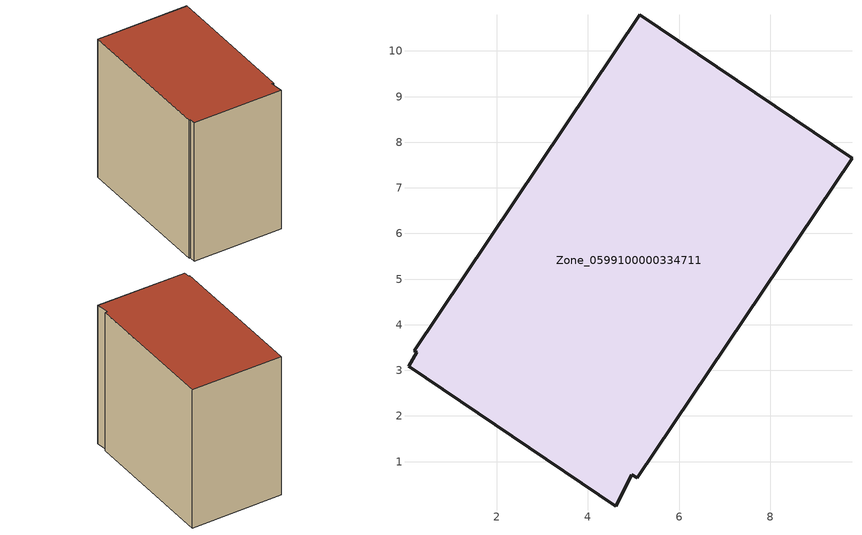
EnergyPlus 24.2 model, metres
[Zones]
Zone_0599100000334711
 floor ground (C_G): 5.08,0.65 4.96,0.72 4.61,0.03 0.07,3.09 0.26,3.4 0.2,3.43 5.14,10.79 9.79,7.65 z0.99
 wall outside (C_F): 0.07,3.09 4.61,0.03 4.96,0.72 5.08,0.65 9.79,7.65 5.14,10.79 0.2,3.43 0.26,3.4 0.07,3.09 z0.99:9.92
 roof outside (C_R): 4.61,0.03 4.96,0.72 5.08,0.65 9.79,7.65 5.14,10.79 0.2,3.43 0.26,3.4 0.07,3.09 z9.92
[BUILDING]
Pand.0599100000334711: North Axis=0; Terrain=City; Loads Convergence Tolerance Value=0.04; Temperature Convergence Tolerance Value=0.4; Solar Distribution=FullExterior; Maximum Number of Warmup Days=25; Minimum Number of Warmup Days=1
[Site:Location]
Rotterdam.The.Hague.AP_ZH_NLD Design_Conditions: Latitude=51.96; Longitude=4.45; Time Zone=1; Elevation=-4.5
[SITE:GROUNDTEMPERATURE:BUILDINGSURFACE]
18, 18, 18, 18, 18, 18, 18, 18, 18, 18, 18, 18
[MATERIAL] Thermal Absorptance=0.9; Solar Absorptance=0.7; Visible Absorptance=0.7
Name | Roughness | Thickness | Conductivity | Density | Specific Heat
G.TC.1975-1991 | MediumSmooth | 0.15 | 0.288461 | 540 | 1210
F.TC.1975-1991 | Rough | 0.3 | 0.230769 | 1920 | 840
R.TC.1975-1991 | MediumRough | 0.2 | 0.153846 | 1500 | 1000
[CONSTRUCTION]
C_G: G.TC.1975-1991
C_F: F.TC.1975-1991
C_R: R.TC.1975-1991
[ZONE]
Zone_0599100000334711: Type=1; Multiplier=1; Ceiling Height=Autocalculate; Volume=Autocalculate; Floor Area=autocalculate; Part of Total Floor Area=Yes
[ZONEINFILTRATION:DESIGNFLOWRATE]
Infil_Zone_0599100000334711: Zone or ZoneList or Space or SpaceList=Zone_0599100000334711; Schedule=AlwaysOn; Design Flow Rate Calculation Method=Flow/Area; Flow Rate per Floor Area=0.003; Constant Term Coefficient=1; Temperature Term Coefficient=0; Velocity Term Coefficient=0; Velocity Squared Term Coefficient=0
[HVACTEMPLATE:ZONE:IDEALLOADSAIRSYSTEM]
Zone_0599100000334711: Maximum Heating Supply Air Temperature=50; Minimum Cooling Supply Air Temperature=13; Maximum Heating Supply Air Humidity Ratio=0.0156; Minimum Cooling Supply Air Humidity Ratio=0.0077; Heating Limit=NoLimit; Cooling Limit=NoLimit; Dehumidification Control Type=ConstantSensibleHeatRatio; Cooling Sensible Heat Ratio=0.7; Dehumidification Setpoint=60; Humidification Control Type=None; Humidification Setpoint=30; Outdoor Air Method=None; Outdoor Air Flow Rate per Person=0.00944; Outdoor Air Flow Rate per Zone Floor Area=0; Outdoor Air Flow Rate per Zone=0; Demand Controlled Ventilation Type=None; Outdoor Air Economizer Type=NoEconomizer; Heat Recovery Type=None; Sensible Heat Recovery Effectiveness=0.7; Latent Heat Recovery Effectiveness=0.65
[ZONECONTROL:THERMOSTAT]
ThermostatControl_Zone_0599100000334711: Zone or ZoneList=Zone_0599100000334711; Control Type Schedule=DualSetpointControlType; Control 1=Thermostat_Zone_0599100000334711; Temperature Difference Between Cutout And Setpoint=0
[THERMOSTATSETPOINT:DUALSETPOINT]
Thermostat_Zone_0599100000334711: Heating Setpoint Temperature Schedule=HeatingSetpoint_Zone_0599100000334711; Cooling Setpoint Temperature Schedule=CoolingSetpoint_Zone_0599100000334711
[SCHEDULE:COMPACT]
HeatingSetpoint_Zone_0599100000334711: Through: 12/31, For: AllDays, Until: 24:00, 21
CoolingSetpoint_Zone_0599100000334711: Through: 12/31, For: AllDays, Until: 24:00, 24
DualSetpointControlType: Through: 12/31, For: AllDays, Until: 24:00, 4
AlwaysOn: Through: 12/31, For: AllDays, Until: 24:00, 1
